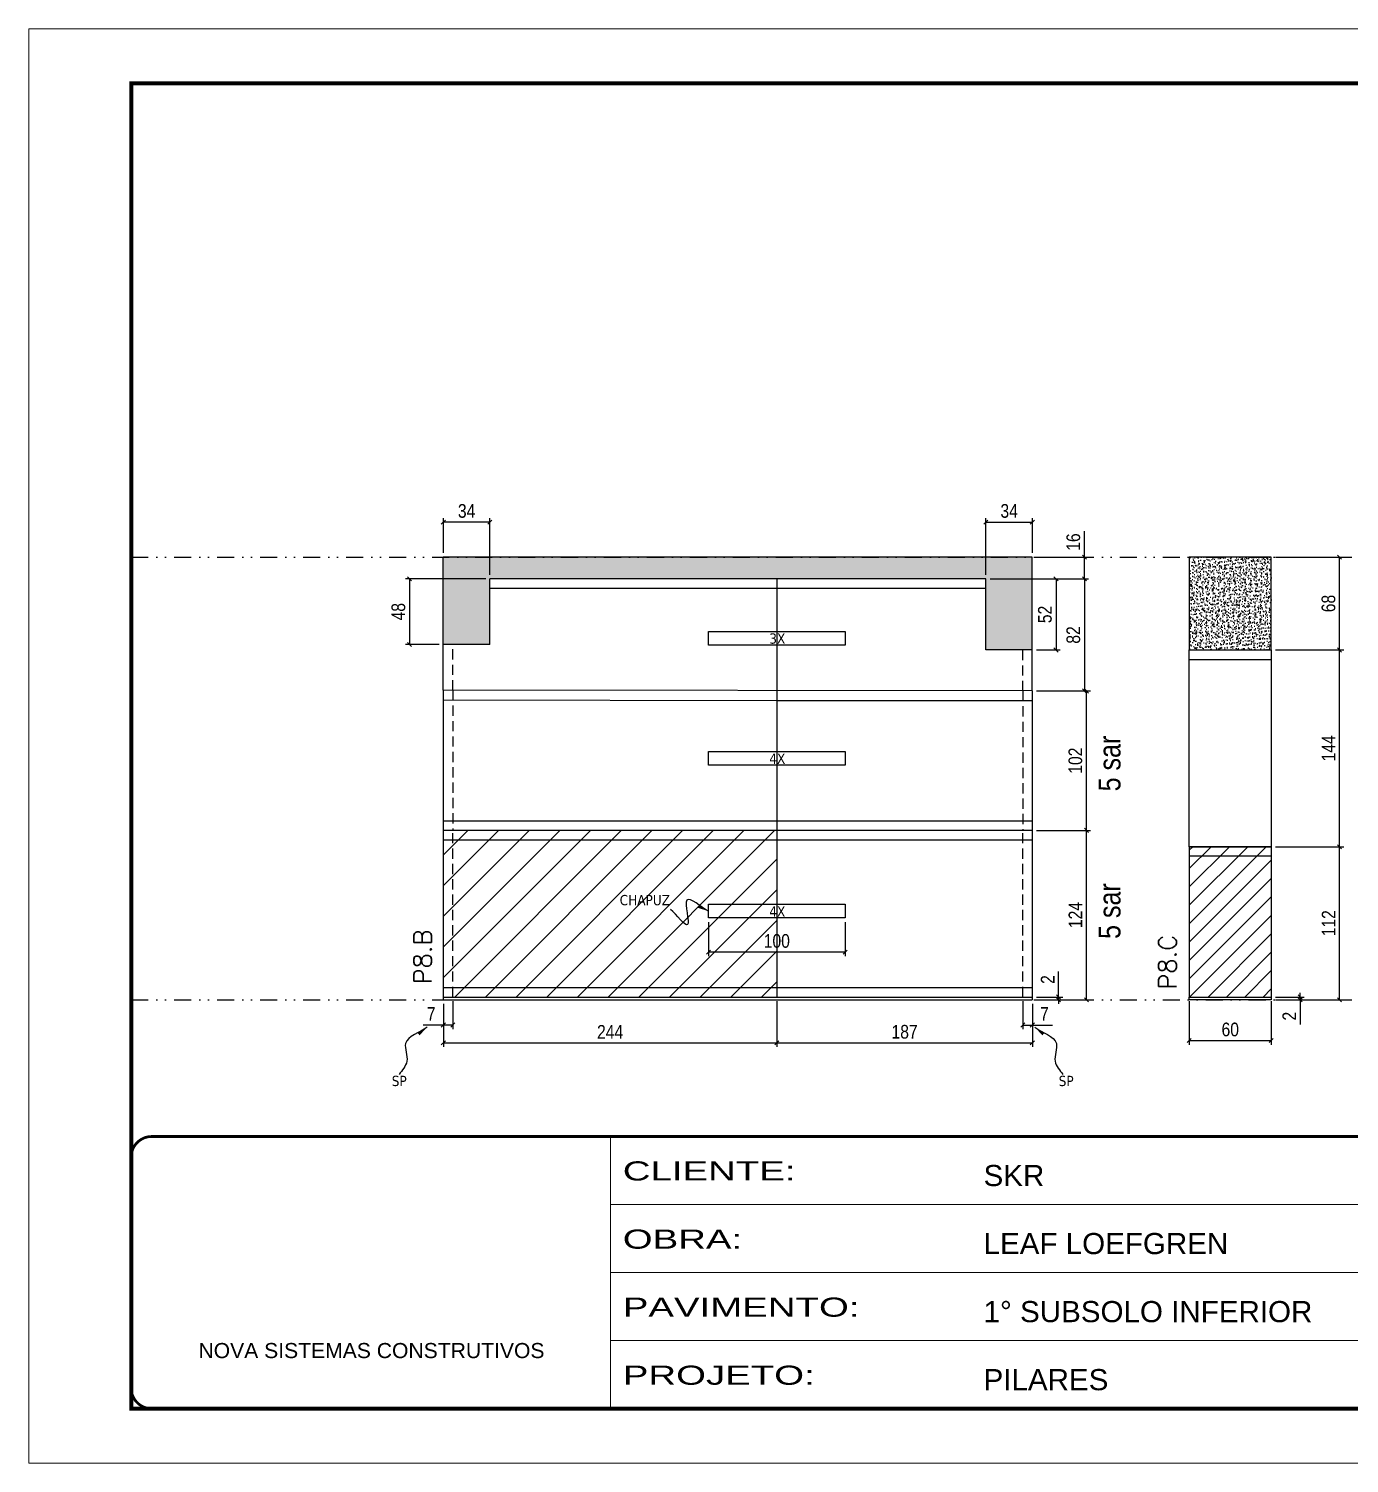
# Model space of a CAD drawing. Extents: x 14400 to 27878, y -21631 to 6985.
# Drawn here: x 16012 to 16978, y 1340 to 2390 of the extents above; entities that cross this region are included whole.
import ezdxf

# ---------------------------------------------------------------- set-up
doc = ezdxf.new("R2010")
doc.units = 0
for name, pattern in [('CONTINUO', [0]), ('DASHED', [0.75, 0.5, -0.25]), ('DIVIDE2', [0.625, 0.25, -0.125, 0, -0.125, 0, -0.125]), ('HIDDEN', [0.375, 0.25, -0.125])]:
    doc.linetypes.add(name, pattern=pattern)
for name, color, linetype in [('COTA', 241, 'Continuous'), ('NOMENCLATURA', 7, 'Continuous'), ('Nível', 160, 'Continuous'), ('Painéis', 200, 'Continuous'), ('SARR_2.2x10', 60, 'Continuous'), ('SARR_2.2x7', 40, 'Continuous'), ('Sarrafo de Pressão', 42, 'HIDDEN'), ('texto', 7, 'Continuous')]:
    doc.layers.add(name, color=color, linetype=linetype)
for name, color, linetype, lineweight in [('Folhas', 255, 'Continuous', 9), ('Hachura', 251, 'Continuous', 9), ('SARRAFO DE PRESSAO', 251, 'DASHED', 9), ('Texto Seção', 7, 'Continuous', 15)]:
    doc.layers.add(name, color=color, linetype=linetype, lineweight=lineweight)
doc.styles.add('ARIAL', font='arial.ttf')
doc.styles.add('ARIAL_NARROW', font='ARIALN.TTF', dxfattribs={"height": 0.2})
doc.styles.add('COTA TECNICA', font='techl___.ttf', dxfattribs={"height": 10})
doc.styles.add('COTA TECNICA-50', font='techl___.ttf', dxfattribs={"height": 10})
doc.styles.add('REGUA-120', font='ROMANS.shx', dxfattribs={"height": 15})
doc.styles.get("Standard").update_dxf_attribs({"font": 'arial.ttf'})
doc.styles.add('Tecnologia', font='')
doc.styles.get('Tecnologia').set_extended_font_data('Forgotten Futurist')
doc.dimstyles.new('COTA PAINEL-50', dxfattribs={"dimtxt": 10, "dimasz": 3, "dimexe": 3, "dimexo": 3, "dimgap": 3, "dimtad": 1, "dimdec": 1, "dimzin": 12, "dimdsep": 46, "dimtxsty": 'COTA TECNICA-50', "dimblk1": 'OBLIQUE', "dimblk2": 'OBLIQUE', "dimsah": 1, "dimcen": 0.9, "dimclrd": 4, "dimclre": 4, "dimclrt": 240, "dimadec": 1, "dimazin": 3, "dimtfac": 1, "dimtdec": 1, "dimtmove": 0, "dimatfit": 3, "dimfxl": 1, "dimtolj": 1, "dimtzin": 12, "dimarcsym": 0})
doc.dimstyles.new('PAINEL', dxfattribs={"dimtxt": 10, "dimasz": 3, "dimexe": 3, "dimexo": 3, "dimgap": 3, "dimtad": 1, "dimdec": 1, "dimzin": 12, "dimdsep": 46, "dimtxsty": 'COTA TECNICA', "dimblk1": 'OBLIQUE', "dimblk2": 'OBLIQUE', "dimsah": 1, "dimcen": 0.9, "dimclrd": 4, "dimclre": 4, "dimclrt": 240, "dimadec": 1, "dimazin": 3, "dimtfac": 1, "dimtdec": 1, "dimtmove": 0, "dimatfit": 3, "dimfxl": 1, "dimtolj": 1, "dimtzin": 12, "dimarcsym": 0})
doc.dimstyles.get("Standard").update_dxf_attribs({"dimtxt": 0.18, "dimasz": 0.18, "dimexe": 0.18, "dimexo": 0.0625, "dimgap": 0.09, "dimtad": 0, "dimtih": 1, "dimtoh": 1, "dimdec": 4, "dimzin": 0, "dimdsep": 46, "dimtxsty": 'Standard', "dimcen": 0.09, "dimadec": 0, "dimazin": 0, "dimtfac": 1, "dimtdec": 4, "dimtofl": 0, "dimtmove": 0, "dimatfit": 3, "dimfxl": 1, "dimtolj": 1, "dimtzin": 0, "dimarcsym": 0})

# ---------------------------------------------------------------- blocks, each defined once
blk = doc.blocks.new('9999999999')
at = {"color": 30, "linetype": 'CONTINUO'}
for p, q in [((98564.6, 34230.2), (98564.6, 34429.4)), ((98564.6, 34379.6), (99584, 34379.6)), ((98564.6, 34329.8), (99488, 34329.8)), ((98564.6, 34280), (99488, 34280))]:
    blk.add_line(p, q, dxfattribs=at)
at = {"color": 30, "linetype": 'CONTINUO', "const_width": 2}
blk.add_lwpolyline([(99584, 34230.2), (99584, 34414.4, 0.414214), (99569, 34429.4), (98229, 34429.4, 0.414214), (98214, 34414.4), (98214, 34245.2, 0.414214), (98229, 34230.2), (99584, 34230.2)], format="xyb", dxfattribs=at)
at = {"layer": 'Folhas'}
blk.add_lwpolyline([(98139, 34190.2), (99624, 34190.2), (99624, 35240.2), (98139, 35240.2)], close=True, dxfattribs=at)
at = {"layer": 'Folhas', "color": 30, "const_width": 3}
blk.add_lwpolyline([(98214, 34230.2), (99584, 34230.2), (99584, 35200.2), (98214, 35200.2)], close=True, dxfattribs=at)
at = {"color": 7, "linetype": 'Continuous', "ltscale": 5, "style": 'ARIAL'}
for s, height, p in [('SKR', 15.48, (98837.7, 34393.1)), ('LEAF LOEFGREN', 15.483, (98837.7, 34343.3)), ('1° SUBSOLO INFERIOR', 15.483, (98837.7, 34293.5)), ('NOVA SISTEMAS CONSTRUTIVOS', 11.059, (98263.2, 34267.2)), ('PILARES', 15.48, (98837.7, 34243.7))]:
    blk.add_text(s, height=height, dxfattribs=at).set_placement(p)
at = {"layer": 'Folhas', "color": 7, "style": 'Tecnologia', "width": 1.5}
for s, p in [('CLIENTE:', (98573.7, 34397.2)), ('OBRA:', (98573.7, 34347.3)), ('PAVIMENTO:', (98573.7, 34297.5)), ('PROJETO:', (98573.7, 34247.7))]:
    blk.add_text(s, height=14, dxfattribs=at).set_placement(p)
blk = doc.blocks.new('_Oblique')
at = {"color": 0, "linetype": 'ByBlock', "lineweight": -2}
blk.add_line((-0.5, -0.5), (0.5, 0.5), dxfattribs=at)
blk = doc.blocks.new('*D1037')
at = {"layer": 'COTA', "color": 4, "lineweight": -2, "transparency": 16777216}
for p, q in [((16315.4, 1676.7), (16315.4, 1658.2)), ((16322.4, 1678.7), (16322.4, 1658.2)), ((16315.4, 1661.2), (16300.6, 1661.2)), ((16322.4, 1661.2), (16315.4, 1661.2))]:
    blk.add_line(p, q, dxfattribs=at)
at = {"layer": 'Defpoints', "color": 0, "transparency": 16777216}
for p in [(16322.4, 1681.7), (16315.4, 1679.7), (16315.4, 1661.2)]:
    blk.add_point(p, dxfattribs=at)
at = {"layer": 'COTA', "color": 4, "lineweight": -2, "transparency": 16777216, "xscale": 3, "yscale": 3, "zscale": 3, "rotation": 180}
blk.add_blockref('_Oblique', (16315.4, 1661.2), dxfattribs=at)
at = {"layer": 'COTA', "color": 4, "lineweight": -2, "transparency": 16777216, "xscale": 3, "yscale": 3, "zscale": 3}
blk.add_blockref('_Oblique', (16322.4, 1661.2), dxfattribs=at)
at = {"layer": 'COTA', "color": 240, "transparency": 16777216, "insert": (16306.5, 1669.3), "char_height": 10, "attachment_point": 5, "style": 'COTA TECNICA-50'}
blk.add_mtext('\\A1;7', dxfattribs=at)
blk = doc.blocks.new('*D1038')
at = {"layer": 'COTA', "color": 4, "lineweight": -2, "transparency": 16777216}
for p, q in [((16739.4, 1678.7), (16739.4, 1658.2)), ((16746.4, 1676.7), (16746.4, 1658.2)), ((16739.4, 1661.2), (16746.4, 1661.2)), ((16746.4, 1661.2), (16761.1, 1661.2))]:
    blk.add_line(p, q, dxfattribs=at)
at = {"layer": 'Defpoints', "color": 0, "transparency": 16777216}
for p in [(16739.4, 1681.7), (16746.4, 1679.7), (16746.4, 1661.2)]:
    blk.add_point(p, dxfattribs=at)
at = {"layer": 'COTA', "color": 4, "lineweight": -2, "transparency": 16777216, "xscale": 3, "yscale": 3, "zscale": 3, "rotation": 180}
blk.add_blockref('_Oblique', (16739.4, 1661.2), dxfattribs=at)
at = {"layer": 'COTA', "color": 4, "lineweight": -2, "transparency": 16777216, "xscale": 3, "yscale": 3, "zscale": 3}
blk.add_blockref('_Oblique', (16746.4, 1661.2), dxfattribs=at)
at = {"layer": 'COTA', "color": 240, "transparency": 16777216, "insert": (16755.2, 1669.3), "char_height": 10, "attachment_point": 5, "style": 'COTA TECNICA-50'}
blk.add_mtext('\\A1;7', dxfattribs=at)
blk = doc.blocks.new('*D1039')
at = {"layer": 'COTA', "color": 4, "lineweight": -2, "transparency": 16777216}
for p, q in [((16749.4, 1905.7), (16789, 1905.7)), ((16786, 1803.7), (16786, 1905.7)), ((16749.4, 1803.7), (16789, 1803.7))]:
    blk.add_line(p, q, dxfattribs=at)
at = {"layer": 'Defpoints', "color": 0, "transparency": 16777216}
for p in [(16746.4, 1905.7), (16786, 1905.7), (16746.4, 1803.7)]:
    blk.add_point(p, dxfattribs=at)
at = {"layer": 'COTA', "color": 4, "lineweight": -2, "transparency": 16777216, "xscale": 3, "yscale": 3, "zscale": 3}
for p, rotation in [((16786, 1905.7), 90), ((16786, 1803.7), 270)]:
    blk.add_blockref('_Oblique', p, dxfattribs=dict(at, rotation=rotation))
at = {"layer": 'COTA', "color": 240, "transparency": 16777216, "insert": (16777.9, 1854.7), "char_height": 10, "attachment_point": 5, "rotation": 90, "style": 'COTA TECNICA-50'}
blk.add_mtext('\\A1;102', dxfattribs=at)
blk = doc.blocks.new('*D1040')
at = {"layer": 'COTA', "color": 4, "lineweight": -2, "transparency": 16777216}
for p, q in [((16765.6, 1681.7), (16765.6, 1700.5)), ((16749.4, 1681.7), (16768.6, 1681.7)), ((16765.6, 1679.7), (16765.6, 1681.7)), ((16749.4, 1679.7), (16768.6, 1679.7)), ((16765.6, 1679.7), (16765.6, 1676.7))]:
    blk.add_line(p, q, dxfattribs=at)
at = {"layer": 'Defpoints', "color": 0, "transparency": 16777216}
for p in [(16746.4, 1681.7), (16746.4, 1679.7), (16765.6, 1679.7)]:
    blk.add_point(p, dxfattribs=at)
at = {"layer": 'COTA', "color": 4, "lineweight": -2, "transparency": 16777216, "xscale": 3, "yscale": 3, "zscale": 3}
for p, rotation in [((16765.6, 1681.7), 270), ((16765.6, 1679.7), 90)]:
    blk.add_blockref('_Oblique', p, dxfattribs=dict(at, rotation=rotation))
at = {"layer": 'COTA', "color": 240, "transparency": 16777216, "insert": (16757.6, 1694.5), "char_height": 10, "attachment_point": 5, "rotation": 90, "style": 'COTA TECNICA-50'}
blk.add_mtext('\\A1;2', dxfattribs=at)
blk = doc.blocks.new('*D1041')
at = {"layer": 'COTA', "color": 4, "lineweight": -2, "transparency": 16777216}
for p, q in [((16315.4, 1676.7), (16315.4, 1645.2)), ((16559.4, 1678.7), (16559.4, 1645.2)), ((16315.4, 1648.2), (16559.4, 1648.2))]:
    blk.add_line(p, q, dxfattribs=at)
at = {"layer": 'Defpoints', "color": 0, "transparency": 16777216}
for p in [(16559.4, 1681.7), (16315.4, 1679.7), (16559.4, 1648.2)]:
    blk.add_point(p, dxfattribs=at)
at = {"layer": 'COTA', "color": 4, "lineweight": -2, "transparency": 16777216, "xscale": 3, "yscale": 3, "zscale": 3, "rotation": 180}
blk.add_blockref('_Oblique', (16315.4, 1648.2), dxfattribs=at)
at = {"layer": 'COTA', "color": 4, "lineweight": -2, "transparency": 16777216, "xscale": 3, "yscale": 3, "zscale": 3}
blk.add_blockref('_Oblique', (16559.4, 1648.2), dxfattribs=at)
at = {"layer": 'COTA', "color": 240, "transparency": 16777216, "insert": (16437.4, 1656.2), "char_height": 10, "attachment_point": 5, "style": 'COTA TECNICA-50'}
blk.add_mtext('\\A1;244', dxfattribs=at)
blk = doc.blocks.new('*D1042')
at = {"layer": 'COTA', "color": 4, "lineweight": -2, "transparency": 16777216}
for p, q in [((16559.4, 1678.7), (16559.4, 1645.2)), ((16746.4, 1676.7), (16746.4, 1645.2)), ((16559.4, 1648.2), (16746.4, 1648.2))]:
    blk.add_line(p, q, dxfattribs=at)
at = {"layer": 'Defpoints', "color": 0, "transparency": 16777216}
for p in [(16559.4, 1681.7), (16746.4, 1679.7), (16746.4, 1648.2)]:
    blk.add_point(p, dxfattribs=at)
at = {"layer": 'COTA', "color": 4, "lineweight": -2, "transparency": 16777216, "xscale": 3, "yscale": 3, "zscale": 3, "rotation": 180}
blk.add_blockref('_Oblique', (16559.4, 1648.2), dxfattribs=at)
at = {"layer": 'COTA', "color": 4, "lineweight": -2, "transparency": 16777216, "xscale": 3, "yscale": 3, "zscale": 3}
blk.add_blockref('_Oblique', (16746.4, 1648.2), dxfattribs=at)
at = {"layer": 'COTA', "color": 240, "transparency": 16777216, "insert": (16652.9, 1656.2), "char_height": 10, "attachment_point": 5, "style": 'COTA TECNICA-50'}
blk.add_mtext('\\A1;187', dxfattribs=at)
blk = doc.blocks.new('*D1052')
at = {"layer": 'COTA', "color": 4, "linetype": 'ByBlock', "lineweight": -2, "transparency": 16777216}
for p, q in [((16509.4, 1736.6), (16509.4, 1711.6)), ((16609.4, 1736.6), (16609.4, 1711.6)), ((16609.4, 1714.6), (16509.4, 1714.6))]:
    blk.add_line(p, q, dxfattribs=at)
at = {"layer": 'Defpoints', "color": 0, "linetype": 'ByBlock', "transparency": 16777216}
for p in [(16509.4, 1739.6), (16609.4, 1739.6), (16509.4, 1714.6)]:
    blk.add_point(p, dxfattribs=at)
at = {"layer": 'COTA', "color": 4, "linetype": 'ByBlock', "lineweight": -2, "transparency": 16777216, "xscale": 3, "yscale": 3, "zscale": 3, "rotation": 180}
blk.add_blockref('_Oblique', (16509.4, 1714.6), dxfattribs=at)
at = {"layer": 'COTA', "color": 4, "linetype": 'ByBlock', "lineweight": -2, "transparency": 16777216, "xscale": 3, "yscale": 3, "zscale": 3}
blk.add_blockref('_Oblique', (16609.4, 1714.6), dxfattribs=at)
at = {"layer": 'COTA', "color": 240, "linetype": 'ByBlock', "transparency": 16777216, "insert": (16559.4, 1722.7), "char_height": 10, "attachment_point": 5, "style": 'COTA TECNICA'}
blk.add_mtext('\\A1;100', dxfattribs=at)
blk = doc.blocks.new('*D1053')
at = {"layer": 'COTA', "color": 4, "lineweight": -2, "transparency": 16777216}
for p, q in [((16749.4, 1803.7), (16789, 1803.7)), ((16786, 1679.7), (16786, 1803.7)), ((16749.4, 1679.7), (16789, 1679.7))]:
    blk.add_line(p, q, dxfattribs=at)
at = {"layer": 'Defpoints', "color": 0, "transparency": 16777216}
for p in [(16746.4, 1803.7), (16786, 1803.7), (16746.4, 1679.7)]:
    blk.add_point(p, dxfattribs=at)
at = {"layer": 'COTA', "color": 4, "lineweight": -2, "transparency": 16777216, "xscale": 3, "yscale": 3, "zscale": 3}
for p, rotation in [((16786, 1803.7), 90), ((16786, 1679.7), 270)]:
    blk.add_blockref('_Oblique', p, dxfattribs=dict(at, rotation=rotation))
at = {"layer": 'COTA', "color": 240, "transparency": 16777216, "insert": (16777.9, 1741.7), "char_height": 10, "attachment_point": 5, "rotation": 90, "style": 'COTA TECNICA'}
blk.add_mtext('\\A1;124', dxfattribs=at)
blk = doc.blocks.new('*D1043')
at = {"layer": 'COTA', "color": 4, "lineweight": -2, "transparency": 16777216}
for p, q in [((16861.2, 1678.7), (16861.2, 1646.8)), ((16921.2, 1678.7), (16921.2, 1646.8)), ((16861.2, 1649.8), (16921.2, 1649.8))]:
    blk.add_line(p, q, dxfattribs=at)
at = {"layer": 'Defpoints', "color": 0, "transparency": 16777216}
for p in [(16861.2, 1681.7), (16921.2, 1681.7), (16921.2, 1649.8)]:
    blk.add_point(p, dxfattribs=at)
at = {"layer": 'COTA', "color": 4, "lineweight": -2, "transparency": 16777216, "xscale": 3, "yscale": 3, "zscale": 3, "rotation": 180}
blk.add_blockref('_Oblique', (16861.2, 1649.8), dxfattribs=at)
at = {"layer": 'COTA', "color": 4, "lineweight": -2, "transparency": 16777216, "xscale": 3, "yscale": 3, "zscale": 3}
blk.add_blockref('_Oblique', (16921.2, 1649.8), dxfattribs=at)
at = {"layer": 'COTA', "color": 240, "transparency": 16777216, "insert": (16891.2, 1657.9), "char_height": 10, "attachment_point": 5, "style": 'COTA TECNICA'}
blk.add_mtext('\\A1;60', dxfattribs=at)
blk = doc.blocks.new('*D1044')
at = {"layer": 'COTA', "color": 4, "lineweight": -2, "transparency": 16777216}
for p, q in [((16924.2, 1681.7), (16945.4, 1681.7)), ((16942.4, 1681.7), (16942.4, 1684.7)), ((16942.4, 1681.7), (16942.4, 1679.7)), ((16924.2, 1679.7), (16945.4, 1679.7)), ((16942.4, 1679.7), (16942.4, 1661.6))]:
    blk.add_line(p, q, dxfattribs=at)
at = {"layer": 'Defpoints', "color": 0, "transparency": 16777216}
for p in [(16921.2, 1681.7), (16942.4, 1681.7), (16921.2, 1679.7)]:
    blk.add_point(p, dxfattribs=at)
at = {"layer": 'COTA', "color": 4, "lineweight": -2, "transparency": 16777216, "xscale": 3, "yscale": 3, "zscale": 3}
for p, rotation in [((16942.4, 1681.7), 270), ((16942.4, 1679.7), 90)]:
    blk.add_blockref('_Oblique', p, dxfattribs=dict(at, rotation=rotation))
at = {"layer": 'COTA', "color": 240, "transparency": 16777216, "insert": (16934.4, 1667.7), "char_height": 10, "attachment_point": 5, "rotation": 90, "style": 'COTA TECNICA-50'}
blk.add_mtext('\\A1;2', dxfattribs=at)
blk = doc.blocks.new('*D1045')
at = {"layer": 'COTA', "color": 4, "lineweight": -2, "transparency": 16777216}
for p, q in [((16924.2, 1791.7), (16974.2, 1791.7)), ((16971.2, 1679.7), (16971.2, 1791.7)), ((16924.2, 1679.7), (16974.2, 1679.7))]:
    blk.add_line(p, q, dxfattribs=at)
at = {"layer": 'Defpoints', "color": 0, "transparency": 16777216}
for p in [(16921.2, 1791.7), (16971.2, 1791.7), (16921.2, 1679.7)]:
    blk.add_point(p, dxfattribs=at)
at = {"layer": 'COTA', "color": 4, "lineweight": -2, "transparency": 16777216, "xscale": 3, "yscale": 3, "zscale": 3}
for p, rotation in [((16971.2, 1791.7), 90), ((16971.2, 1679.7), 270)]:
    blk.add_blockref('_Oblique', p, dxfattribs=dict(at, rotation=rotation))
at = {"layer": 'COTA', "color": 240, "transparency": 16777216, "insert": (16963.2, 1735.7), "char_height": 10, "attachment_point": 5, "rotation": 90, "style": 'COTA TECNICA-50'}
blk.add_mtext('\\A1;112', dxfattribs=at)
blk = doc.blocks.new('*D1054')
at = {"layer": 'COTA', "color": 4, "lineweight": -2, "transparency": 16777216}
for p, q in [((16924.2, 2003.7), (16974.2, 2003.7)), ((16971.2, 1935.7), (16971.2, 2003.7)), ((16924.2, 1935.7), (16974.2, 1935.7))]:
    blk.add_line(p, q, dxfattribs=at)
at = {"layer": 'Defpoints', "color": 0, "transparency": 16777216}
for p in [(16921.2, 2003.7), (16971.2, 2003.7), (16921.2, 1935.7)]:
    blk.add_point(p, dxfattribs=at)
at = {"layer": 'COTA', "color": 4, "lineweight": -2, "transparency": 16777216, "xscale": 3, "yscale": 3, "zscale": 3}
for p, rotation in [((16971.2, 2003.7), 90), ((16971.2, 1935.7), 270)]:
    blk.add_blockref('_Oblique', p, dxfattribs=dict(at, rotation=rotation))
at = {"layer": 'COTA', "color": 240, "transparency": 16777216, "insert": (16963.1, 1969.7), "char_height": 10, "attachment_point": 5, "rotation": 90, "style": 'COTA TECNICA'}
blk.add_mtext('\\A1;68', dxfattribs=at)
blk = doc.blocks.new('*D1059')
at = {"layer": 'COTA', "color": 4, "lineweight": -2, "transparency": 16777216}
for p, q in [((16924.2, 1935.7), (16974.2, 1935.7)), ((16971.2, 1791.7), (16971.2, 1935.7)), ((16924.2, 1791.7), (16974.2, 1791.7))]:
    blk.add_line(p, q, dxfattribs=at)
at = {"layer": 'Defpoints', "color": 0, "transparency": 16777216}
for p in [(16921.2, 1935.7), (16971.2, 1935.7), (16921.2, 1791.7)]:
    blk.add_point(p, dxfattribs=at)
at = {"layer": 'COTA', "color": 4, "lineweight": -2, "transparency": 16777216, "xscale": 3, "yscale": 3, "zscale": 3}
for p, rotation in [((16971.2, 1935.7), 90), ((16971.2, 1791.7), 270)]:
    blk.add_blockref('_Oblique', p, dxfattribs=dict(at, rotation=rotation))
at = {"layer": 'COTA', "color": 240, "transparency": 16777216, "insert": (16963.2, 1863.7), "char_height": 10, "attachment_point": 5, "rotation": 90, "style": 'COTA TECNICA'}
blk.add_mtext('\\A1;144', dxfattribs=at)
blk = doc.blocks.new('*D1070')
at = {"layer": 'COTA', "color": 4, "lineweight": -2, "transparency": 16777216}
for p, q in [((16715.4, 1987.7), (16787.5, 1987.7)), ((16784.5, 1987.7), (16784.5, 1905.7)), ((16749.4, 1905.7), (16787.5, 1905.7))]:
    blk.add_line(p, q, dxfattribs=at)
at = {"layer": 'Defpoints', "color": 0, "transparency": 16777216}
for p in [(16712.4, 1987.7), (16746.4, 1905.7), (16784.5, 1905.7)]:
    blk.add_point(p, dxfattribs=at)
at = {"layer": 'COTA', "color": 4, "lineweight": -2, "transparency": 16777216, "xscale": 3, "yscale": 3, "zscale": 3}
for p, rotation in [((16784.5, 1987.7), 90), ((16784.5, 1905.7), 270)]:
    blk.add_blockref('_Oblique', p, dxfattribs=dict(at, rotation=rotation))
at = {"layer": 'COTA', "color": 240, "transparency": 16777216, "insert": (16776.4, 1946.7), "char_height": 10, "attachment_point": 5, "rotation": 90, "style": 'COTA TECNICA'}
blk.add_mtext('\\A1;82', dxfattribs=at)
blk = doc.blocks.new('*D1071')
at = {"layer": 'COTA', "color": 4, "lineweight": -2, "transparency": 16777216}
for p, q in [((16784.5, 2003.7), (16784.5, 2022.7)), ((16749.4, 2003.7), (16787.5, 2003.7)), ((16784.5, 1987.7), (16784.5, 2003.7)), ((16715.4, 1987.7), (16787.5, 1987.7))]:
    blk.add_line(p, q, dxfattribs=at)
at = {"layer": 'Defpoints', "color": 0, "transparency": 16777216}
for p in [(16746.4, 2003.7), (16784.5, 2003.7), (16712.4, 1987.7)]:
    blk.add_point(p, dxfattribs=at)
at = {"layer": 'COTA', "color": 4, "lineweight": -2, "transparency": 16777216, "xscale": 3, "yscale": 3, "zscale": 3}
for p, rotation in [((16784.5, 2003.7), 90), ((16784.5, 1987.7), 270)]:
    blk.add_blockref('_Oblique', p, dxfattribs=dict(at, rotation=rotation))
at = {"layer": 'COTA', "color": 240, "transparency": 16777216, "insert": (16776.4, 2014.7), "char_height": 10, "attachment_point": 5, "rotation": 90, "style": 'COTA TECNICA'}
blk.add_mtext('\\A1;16', dxfattribs=at)
blk = doc.blocks.new('*D1072')
at = {"layer": 'COTA', "color": 4, "lineweight": -2, "transparency": 16777216}
for p, q in [((16715.4, 1987.7), (16766.7, 1987.7)), ((16763.7, 1987.7), (16763.7, 1935.7)), ((16749.4, 1935.7), (16766.7, 1935.7))]:
    blk.add_line(p, q, dxfattribs=at)
at = {"layer": 'Defpoints', "color": 0, "transparency": 16777216}
for p in [(16712.4, 1987.7), (16746.4, 1935.7), (16763.7, 1935.7)]:
    blk.add_point(p, dxfattribs=at)
at = {"layer": 'COTA', "color": 4, "lineweight": -2, "transparency": 16777216, "xscale": 3, "yscale": 3, "zscale": 3}
for p, rotation in [((16763.7, 1987.7), 90), ((16763.7, 1935.7), 270)]:
    blk.add_blockref('_Oblique', p, dxfattribs=dict(at, rotation=rotation))
at = {"layer": 'COTA', "color": 240, "transparency": 16777216, "insert": (16755.6, 1961.7), "char_height": 10, "attachment_point": 5, "rotation": 90, "style": 'COTA TECNICA'}
blk.add_mtext('\\A1;52', dxfattribs=at)
blk = doc.blocks.new('*D1073')
at = {"layer": 'COTA', "color": 4, "lineweight": -2, "transparency": 16777216}
for p, q in [((16712.4, 1990.7), (16712.4, 2032.2)), ((16712.4, 2029.2), (16746.4, 2029.2)), ((16746.4, 2006.7), (16746.4, 2032.2))]:
    blk.add_line(p, q, dxfattribs=at)
at = {"layer": 'Defpoints', "color": 0, "transparency": 16777216}
for p in [(16746.4, 2029.2), (16746.4, 2003.7), (16712.4, 1987.7)]:
    blk.add_point(p, dxfattribs=at)
at = {"layer": 'COTA', "color": 4, "lineweight": -2, "transparency": 16777216, "xscale": 3, "yscale": 3, "zscale": 3, "rotation": 180}
blk.add_blockref('_Oblique', (16712.4, 2029.2), dxfattribs=at)
at = {"layer": 'COTA', "color": 4, "lineweight": -2, "transparency": 16777216, "xscale": 3, "yscale": 3, "zscale": 3}
blk.add_blockref('_Oblique', (16746.4, 2029.2), dxfattribs=at)
at = {"layer": 'COTA', "color": 240, "transparency": 16777216, "insert": (16729.4, 2037.4), "char_height": 10, "attachment_point": 5, "style": 'COTA TECNICA'}
blk.add_mtext('\\A1;34', dxfattribs=at)
blk = doc.blocks.new('*D1074')
at = {"layer": 'COTA', "color": 4, "lineweight": -2, "transparency": 16777216}
for p, q in [((16346.4, 1987.7), (16287.6, 1987.7)), ((16290.6, 1987.7), (16290.6, 1939.7)), ((16312.4, 1939.7), (16287.6, 1939.7))]:
    blk.add_line(p, q, dxfattribs=at)
at = {"layer": 'Defpoints', "color": 0, "transparency": 16777216}
for p in [(16349.4, 1987.7), (16290.6, 1939.7), (16315.4, 1939.7)]:
    blk.add_point(p, dxfattribs=at)
at = {"layer": 'COTA', "color": 4, "lineweight": -2, "transparency": 16777216, "xscale": 3, "yscale": 3, "zscale": 3}
for p, rotation in [((16290.6, 1987.7), 90), ((16290.6, 1939.7), 270)]:
    blk.add_blockref('_Oblique', p, dxfattribs=dict(at, rotation=rotation))
at = {"layer": 'COTA', "color": 240, "transparency": 16777216, "insert": (16282.5, 1963.7), "char_height": 10, "attachment_point": 5, "rotation": 90, "style": 'COTA TECNICA'}
blk.add_mtext('\\A1;48', dxfattribs=at)
blk = doc.blocks.new('*D1082')
at = {"layer": 'COTA', "color": 4, "lineweight": -2, "transparency": 16777216}
for p, q in [((16315.4, 2006.7), (16315.4, 2032.2)), ((16349.4, 2029.2), (16315.4, 2029.2)), ((16349.4, 1990.7), (16349.4, 2032.2))]:
    blk.add_line(p, q, dxfattribs=at)
at = {"layer": 'Defpoints', "color": 0, "transparency": 16777216}
for p in [(16315.4, 2029.2), (16315.4, 2003.7), (16349.4, 1987.7)]:
    blk.add_point(p, dxfattribs=at)
at = {"layer": 'COTA', "color": 4, "lineweight": -2, "transparency": 16777216, "xscale": 3, "yscale": 3, "zscale": 3, "rotation": 180}
blk.add_blockref('_Oblique', (16315.4, 2029.2), dxfattribs=at)
at = {"layer": 'COTA', "color": 4, "lineweight": -2, "transparency": 16777216, "xscale": 3, "yscale": 3, "zscale": 3}
blk.add_blockref('_Oblique', (16349.4, 2029.2), dxfattribs=at)
at = {"layer": 'COTA', "color": 240, "transparency": 16777216, "insert": (16332.4, 2037.4), "char_height": 10, "attachment_point": 5, "style": 'COTA TECNICA'}
blk.add_mtext('\\A1;34', dxfattribs=at)

msp = doc.modelspace()

# ---------------------------------------------------------------- hatches: boundary and pattern name
at = {"layer": 'COTA'}
h = msp.add_hatch(dxfattribs=at)
h.set_pattern_fill('AR-CONC', color=256, scale=0.03)
h.set_pattern_definition([(50, (1261.493, 0), (5.4655401, -0.4781726), [0.5715, -6.2865]), (355, (1261.493, 0), (-1.0573026, 5.7317054), [0.4572, -5.0292175]), (100.451445, (1261.9485, -0.04), (4.4082374, 5.2535326), [0.4857003, -5.3427073]), (46.1842, (1261.493, 1.524), (8.1323712, -1.2612698), [0.85725, -9.42975]), (96.63556, (1262.171, 1.419), (7.122124, 7.4227837), [0.7285507, -8.0140682]), (351.18415, (1261.493, 1.524), (7.122124, 7.4227837), [0.685799, -7.543792]), (21, (1262.255, 1.143), (4.5484317, -3.067956), [0.5715, -6.2865]), (326, (1262.255, 1.143), (1.8540609, 5.525639), [0.4572, -5.0292]), (71.451445, (1262.634, 0.8873), (6.4024926, 2.457683), [0.4857003, -5.3426981]), (37.5, (1261.493, 0), (0.0926581, 2.53665117), [0, -4.96824, 0, -5.1054, 0, -5.04825]), (7.5, (1261.493, 0), (2.00458988, 3.00541724), [0, -2.91084, 0, -4.85394, 0, -1.92405]), (327.5, (1259.7938, 0), (4.06771786, -0.17186232), [0, -1.905, 0, -5.9436, 0, -7.8867]), (317.5, (1259.0318, 0), (4.44387544, 0.7627947), [0, -2.4765, 0, -3.94716, 0, -5.6007])])
h.paths.add_polyline_path([(16315.36, 1939.71), (16349.36, 1939.71), (16349.36, 1987.71), (16712.36, 1987.71), (16712.36, 1935.71), (16746.36, 1935.71), (16746.36, 2003.71), (16315.36, 2003.71)])
h = msp.add_hatch(dxfattribs=at)
h.set_pattern_fill('AR-CONC', color=256, scale=0.03)
h.set_pattern_definition([(50, (-257.007, 108), (5.4655401, -0.4781726), [0.5715, -6.2865]), (355, (-257.007, 108), (-1.0573026, 5.7317054), [0.4572, -5.0292175]), (100.451445, (-256.5515, 107.96), (4.4082374, 5.2535326), [0.4857003, -5.3427073]), (46.1842, (-257.007, 109.524), (8.1323712, -1.2612698), [0.85725, -9.42975]), (96.63556, (-256.329, 109.419), (7.122124, 7.4227837), [0.7285507, -8.0140682]), (351.18415, (-257.007, 109.524), (7.122124, 7.4227837), [0.685799, -7.543792]), (21, (-256.245, 109.143), (4.5484317, -3.067956), [0.5715, -6.2865]), (326, (-256.245, 109.143), (1.8540609, 5.525639), [0.4572, -5.0292]), (71.451445, (-255.866, 108.8873), (6.4024926, 2.457683), [0.4857003, -5.3426981]), (37.5, (-257.007, 108), (0.0926581, 2.53665117), [0, -4.96824, 0, -5.1054, 0, -5.04825]), (7.5, (-257.007, 108), (2.00458988, 3.00541724), [0, -2.91084, 0, -4.85394, 0, -1.92405]), (327.5, (-258.7062, 108), (4.06771786, -0.17186232), [0, -1.905, 0, -5.9436, 0, -7.8867]), (317.5, (-259.4682, 108), (4.44387544, 0.7627947), [0, -2.4765, 0, -3.94716, 0, -5.6007])])
h.paths.add_polyline_path([(16921.24, 2003.71), (16861.24, 2003.71), (16861.24, 1935.71), (16921.24, 1935.71)])
at = {"layer": 'Hachura'}
h = msp.add_hatch(dxfattribs=at)
h.set_pattern_fill('ANSI31', color=256, scale=5)
h.set_pattern_definition([(45, (1261.493, 0), (-11.22532, 11.22532), [])])
h.paths.add_polyline_path([(16315.36, 1803.71), (16315.36, 1681.71), (16559.36, 1681.71), (16559.36, 1803.71)])
at = {"layer": 'Hachura', "linetype": 'ByBlock'}
h = msp.add_hatch(dxfattribs=at)
h.set_pattern_fill('ANSI31', color=256, scale=3)
h.set_pattern_definition([(45, (523.985, 2e-12), (-6.735192, 6.735192), [])])
h.paths.add_polyline_path([(16861.24, 1791.71), (16861.24, 1681.71), (16921.24, 1681.71), (16921.24, 1791.71)])

# ---------------------------------------------------------------- linework, layer by layer
at = {"layer": 'COTA'}
for p, q in [((16746.36, 2003.71), (16315.36, 2003.71)), ((16315.36, 1939.71), (16315.36, 2003.71)), ((16746.36, 1935.71), (16746.36, 2003.71)), ((16746.36, 1905.71), (16746.36, 1905.71))]:
    msp.add_line(p, q, dxfattribs=at)
msp.add_lwpolyline([(16861.24, 1935.71), (16921.24, 1935.71), (16921.24, 2003.71), (16861.24, 2003.71)], close=True, dxfattribs=at)
at = {"layer": 'Nível', "color": 4, "linetype": 'DIVIDE2', "ltscale": 50}
for p, q in [((16086.97, 2003.71), (17456.97, 2003.71)), ((16086.97, 1679.71), (17456.97, 1679.71))]:
    msp.add_line(p, q, dxfattribs=at)
at = {"layer": 'Painéis'}
for p, q in [((16712.36, 1987.71), (16349.36, 1987.71)), ((16349.36, 1939.71), (16349.36, 1987.71)), ((16559.36, 1987.71), (16559.36, 1681.71)), ((16712.36, 1935.71), (16712.36, 1987.71)), ((16315.36, 1906.2), (16315.36, 1939.71)), ((16349.36, 1939.71), (16315.36, 1939.71)), ((16746.36, 1935.71), (16712.36, 1935.71)), ((16746.36, 1905.71), (16746.36, 1935.71)), ((16861.24, 1935.71), (16921.24, 1935.71)), ((16861.24, 1791.71), (16861.24, 1935.71)), ((16921.24, 1935.71), (16921.24, 1791.71)), ((16746.36, 1905.71), (16315.36, 1906.2)), ((16315.36, 1906.2), (16315.36, 1803.71)), ((16746.36, 1905.71), (16746.36, 1803.71)), ((16315.36, 1812.2), (16315.36, 1811.71)), ((16315.36, 1803.71), (16746.36, 1803.71)), ((16315.36, 1803.71), (16315.36, 1679.71)), ((16746.36, 1803.71), (16746.36, 1679.71)), ((16746.36, 1803.71), (16746.36, 1803.71)), ((16861.24, 1791.71), (16921.24, 1791.71)), ((16921.24, 1791.71), (16861.24, 1791.71)), ((16861.24, 1791.69), (16861.24, 1681.71)), ((16921.24, 1791.69), (16921.24, 1681.71)), ((16315.36, 1681.71), (16746.36, 1681.71)), ((16861.24, 1681.71), (16921.24, 1681.71)), ((16861.24, 1681.71), (16921.24, 1681.71)), ((16861.24, 1679.71), (16861.24, 1681.71)), ((16921.24, 1681.71), (16921.24, 1679.71)), ((16315.36, 1679.71), (16746.36, 1679.71)), ((16921.24, 1679.71), (16861.24, 1679.71))]:
    msp.add_line(p, q, dxfattribs=at)
at = {"layer": 'SARR_2.2x10'}
for points in [[(16509.36, 1949.3), (16609.36, 1949.3), (16609.36, 1939.3), (16509.36, 1939.3)], [(16509.36, 1861.4), (16609.36, 1861.4), (16609.36, 1851.4), (16509.36, 1851.4)], [(16509.36, 1749.55), (16609.36, 1749.55), (16609.36, 1739.55), (16509.36, 1739.55)]]:
    msp.add_lwpolyline(points, close=True, dxfattribs=at)
at = {"layer": 'SARR_2.2x7'}
for p, q in [((16559.36, 1980.71), (16349.36, 1980.71)), ((16712.36, 1980.71), (16559.36, 1980.71)), ((16861.24, 1928.71), (16921.24, 1928.71)), ((16315.36, 1899.2), (16559.36, 1898.71)), ((16559.36, 1898.71), (16746.36, 1898.71)), ((16315.36, 1810.71), (16559.36, 1810.71)), ((16559.36, 1810.71), (16746.36, 1810.71)), ((16315.36, 1796.71), (16559.36, 1796.71)), ((16559.36, 1796.71), (16746.36, 1796.71)), ((16921.24, 1784.71), (16861.24, 1784.71)), ((16315.36, 1688.71), (16559.36, 1688.71)), ((16559.36, 1688.71), (16746.36, 1688.71))]:
    msp.add_line(p, q, dxfattribs=at)
at = {"layer": 'Sarrafo de Pressão', "ltscale": 30}
for p, q in [((16322.36, 1906.2), (16322.36, 1939.71)), ((16739.36, 1905.71), (16739.36, 1935.71)), ((16322.36, 1906.2), (16322.36, 1803.71)), ((16739.36, 1905.71), (16739.36, 1803.71)), ((16322.36, 1681.71), (16322.36, 1803.71)), ((16739.36, 1681.71), (16739.36, 1803.71))]:
    msp.add_line(p, q, dxfattribs=at)

# ---------------------------------------------------------------- block references
at = {"layer": 'SARRAFO DE PRESSAO', "color": 6, "linetype": 'ByBlock'}
msp.add_blockref('9999999999', (-82127.01, -32849.78), dxfattribs=at)

# ---------------------------------------------------------------- texts
at = {"layer": 'NOMENCLATURA', "style": 'ARIAL_NARROW'}
for p in [(16810.87, 1832.23), (16810.87, 1724.23)]:
    msp.add_text('5 sar', height=16, rotation=90, dxfattribs=at).set_placement(p)
at = {"layer": 'texto', "color": 0, "char_height": 7.5, "attachment_point": 5}
for s, insert in [('{\\fTahoma|b0|i0|c0|p34;\\C4;3X}', (16559.75, 1944)), ('{\\fTahoma|b0|i0|c0|p34;\\C4;4X}', (16559.75, 1856.1)), ('{\\fTahoma|b0|i0|c0|p34;\\C4;CHAPUZ}', (16462.81, 1752.57)), ('{\\fTahoma|b0|i0|c0|p34;\\C4;4X}', (16559.75, 1744.26)), ('{\\fTahoma|b0|i0|c0|p34;\\C4;SP}', (16283.11, 1620.22)), ('{\\fTahoma|b0|i0|c0|p34;\\C4;SP}', (16771.13, 1620.22))]:
    msp.add_mtext(s, dxfattribs=dict(at, insert=insert))
at = {"layer": 'Texto Seção', "char_height": 13, "attachment_point": 7, "rotation": 90, "style": 'REGUA-120'}
for s, insert, width in [('P8.B', (16306.74, 1690.96), 285.3299), ('P8.C', (16851.79, 1687.12), 370.6998)]:
    msp.add_mtext(s, dxfattribs=dict(at, insert=insert, width=width))

# ---------------------------------------------------------------- dimensions: what is measured, and where the dimension line sits
at = {"layer": 'COTA'}
for base, p1, p2, dimstyle, picture, middle in [((16315.36, 2029.22), (16349.36, 1987.71), (16315.36, 2003.71), 'PAINEL', '*D1082', (16332.36, 2037.44)), ((16746.36, 2029.22), (16712.36, 1987.71), (16746.36, 2003.71), 'PAINEL', '*D1073', (16729.36, 2037.44)), ((16559.36, 1648.15), (16315.36, 1679.71), (16559.36, 1681.71), 'COTA PAINEL-50', '*D1041', (16437.36, 1656.23)), ((16746.36, 1648.15), (16559.36, 1681.71), (16746.36, 1679.71), 'COTA PAINEL-50', '*D1042', (16652.86, 1656.25)), ((16746.36, 1661.2), (16739.36, 1681.71), (16746.36, 1679.71), 'COTA PAINEL-50', '*D1038', (16755.22, 1669.27))]:
    dim = msp.add_linear_dim(base=base, p1=p1, p2=p2, dimstyle=dimstyle, dxfattribs=at)
    dim.commit()
    dim.dimension.update_dxf_attribs({"geometry": picture, "text_midpoint": middle})
for base, p1, p2, angle, dimstyle, picture, middle in [((16784.5, 2003.71), (16712.36, 1987.71), (16746.36, 2003.71), 90, 'PAINEL', '*D1071', (16776.4, 2014.72)), ((16971.23, 2003.71), (16921.24, 1935.71), (16921.24, 2003.71), 90, 'PAINEL', '*D1054', (16963.11, 1969.71)), ((16290.55, 1939.71), (16349.36, 1987.71), (16315.36, 1939.71), 90, 'PAINEL', '*D1074', (16282.46, 1963.71)), ((16784.5, 1905.71), (16712.36, 1987.71), (16746.36, 1905.71), 90, 'PAINEL', '*D1070', (16776.4, 1946.71)), ((16763.69, 1935.71), (16712.36, 1987.71), (16746.36, 1935.71), 90, 'PAINEL', '*D1072', (16755.58, 1961.71)), ((16971.23, 1935.71), (16921.24, 1791.71), (16921.24, 1935.71), 90, 'PAINEL', '*D1059', (16963.16, 1863.71)), ((16786, 1905.71), (16746.36, 1803.71), (16746.36, 1905.71), 90, 'COTA PAINEL-50', '*D1039', (16777.9, 1854.71)), ((16786, 1803.71), (16746.36, 1679.71), (16746.36, 1803.71), 90, 'PAINEL', '*D1053', (16777.93, 1741.71)), ((16971.23, 1791.71), (16921.24, 1679.71), (16921.24, 1791.71), 90, 'COTA PAINEL-50', '*D1045', (16963.17, 1735.71)), ((16315.36, 1661.2), (16322.36, 1681.71), (16315.36, 1679.71), 180, 'COTA PAINEL-50', '*D1037', (16306.49, 1669.27))]:
    dim = msp.add_linear_dim(base=base, p1=p1, p2=p2, angle=angle, dimstyle=dimstyle, dxfattribs=at)
    dim.commit()
    dim.dimension.update_dxf_attribs({"geometry": picture, "text_midpoint": middle})
at = {"layer": 'COTA', "linetype": 'ByBlock'}
dim = msp.add_linear_dim(base=(16509.36, 1714.63), p1=(16609.36, 1739.55), p2=(16509.36, 1739.55), dimstyle='PAINEL', dxfattribs=at)
dim.commit()
dim.dimension.update_dxf_attribs({"geometry": '*D1052', "text_midpoint": (16559.36, 1722.73)})
at = {"layer": 'COTA'}
for base, p1, p2, picture, middle in [((16765.61, 1679.71), (16746.36, 1681.71), (16746.36, 1679.71), '*D1040', (16765.61, 1694.46)), ((16942.43, 1681.71), (16921.24, 1679.71), (16921.24, 1681.71), '*D1044', (16942.43, 1667.65))]:
    dim = msp.add_linear_dim(base=base, p1=p1, p2=p2, angle=90, dimstyle='COTA PAINEL-50', dxfattribs=at)
    dim.commit()
    dim.dimension.update_dxf_attribs({"geometry": picture, "text_midpoint": middle, "dimtype": 160})
dim = msp.add_linear_dim(base=(16921.24, 1649.82), p1=(16861.24, 1681.71), p2=(16921.24, 1681.71), dimstyle='PAINEL', override={"dimarcsym": 2}, dxfattribs=at)
dim.commit()
dim.dimension.update_dxf_attribs({"geometry": '*D1043', "text_midpoint": (16891.24, 1657.92)})

# ---------------------------------------------------------------- leaders
at = {"layer": 'COTA', "path_type": 1}
for points in [[(16509.36, 1744.55), (16493.57, 1752.57), (16494.16, 1734.7), (16481.72, 1745.84)], [(16303.53, 1659.53), (16287.74, 1647.69), (16288.67, 1634.69), (16283.12, 1624.91)], [(16748.19, 1659.53), (16763.97, 1647.69), (16763.05, 1634.69), (16768.6, 1624.91)]]:
    msp.add_leader(points, dimstyle='Standard', override={"dimasz": 8}, dxfattribs=at)

doc.saveas('drawing.dxf')
